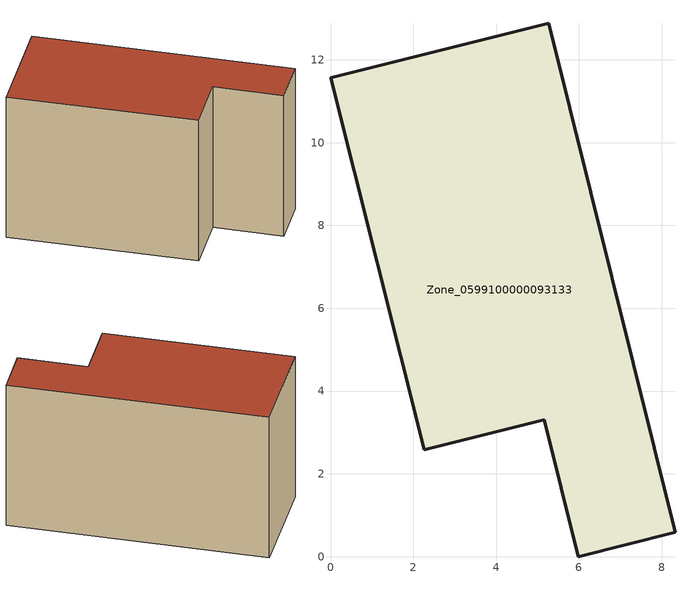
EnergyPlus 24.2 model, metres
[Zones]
Zone_0599100000093133
 floor ground (C_G): 5.16,3.31 2.26,2.59 0,11.57 5.27,12.88 8.32,0.59 5.98,0 z0
 wall outside (C_F): 5.27,12.88 0,11.57 2.26,2.59 5.16,3.31 5.98,0 8.32,0.59 5.27,12.88 z0:7.82
 roof outside (C_R): 5.98,0 8.32,0.59 5.27,12.88 0,11.57 2.26,2.59 5.16,3.31 z7.82
[BUILDING]
Pand.0599100000093133: North Axis=0; Terrain=City; Loads Convergence Tolerance Value=0.04; Temperature Convergence Tolerance Value=0.4; Solar Distribution=FullExterior; Maximum Number of Warmup Days=25; Minimum Number of Warmup Days=1
[Site:Location]
Rotterdam.The.Hague.AP_ZH_NLD Design_Conditions: Latitude=51.96; Longitude=4.45; Time Zone=1; Elevation=-4.5
[SITE:GROUNDTEMPERATURE:BUILDINGSURFACE]
18, 18, 18, 18, 18, 18, 18, 18, 18, 18, 18, 18
[MATERIAL] Thermal Absorptance=0.9; Solar Absorptance=0.7; Visible Absorptance=0.7
Name | Roughness | Thickness | Conductivity | Density | Specific Heat
G.TI.1975-1991 | MediumSmooth | 0.15 | 0.288461 | 540 | 1210
F.TI.1975-1991 | Rough | 0.3 | 0.230769 | 1920 | 840
R.TI.1975-1991 | MediumRough | 0.2 | 0.153846 | 1500 | 1000
[CONSTRUCTION]
C_G: G.TI.1975-1991
C_F: F.TI.1975-1991
C_R: R.TI.1975-1991
[ZONE]
Zone_0599100000093133: Type=1; Multiplier=1; Ceiling Height=Autocalculate; Volume=Autocalculate; Floor Area=autocalculate; Part of Total Floor Area=Yes
[ZONEINFILTRATION:DESIGNFLOWRATE]
Infil_Zone_0599100000093133: Zone or ZoneList or Space or SpaceList=Zone_0599100000093133; Schedule=AlwaysOn; Design Flow Rate Calculation Method=Flow/Area; Flow Rate per Floor Area=0.003; Constant Term Coefficient=1; Temperature Term Coefficient=0; Velocity Term Coefficient=0; Velocity Squared Term Coefficient=0
[HVACTEMPLATE:ZONE:IDEALLOADSAIRSYSTEM]
Zone_0599100000093133: Maximum Heating Supply Air Temperature=50; Minimum Cooling Supply Air Temperature=13; Maximum Heating Supply Air Humidity Ratio=0.0156; Minimum Cooling Supply Air Humidity Ratio=0.0077; Heating Limit=NoLimit; Cooling Limit=NoLimit; Dehumidification Control Type=ConstantSensibleHeatRatio; Cooling Sensible Heat Ratio=0.7; Dehumidification Setpoint=60; Humidification Control Type=None; Humidification Setpoint=30; Outdoor Air Method=None; Outdoor Air Flow Rate per Person=0.00944; Outdoor Air Flow Rate per Zone Floor Area=0; Outdoor Air Flow Rate per Zone=0; Demand Controlled Ventilation Type=None; Outdoor Air Economizer Type=NoEconomizer; Heat Recovery Type=None; Sensible Heat Recovery Effectiveness=0.7; Latent Heat Recovery Effectiveness=0.65
[ZONECONTROL:THERMOSTAT]
ThermostatControl_Zone_0599100000093133: Zone or ZoneList=Zone_0599100000093133; Control Type Schedule=DualSetpointControlType; Control 1=Thermostat_Zone_0599100000093133; Temperature Difference Between Cutout And Setpoint=0
[THERMOSTATSETPOINT:DUALSETPOINT]
Thermostat_Zone_0599100000093133: Heating Setpoint Temperature Schedule=HeatingSetpoint_Zone_0599100000093133; Cooling Setpoint Temperature Schedule=CoolingSetpoint_Zone_0599100000093133
[SCHEDULE:COMPACT]
HeatingSetpoint_Zone_0599100000093133: Through: 12/31, For: AllDays, Until: 24:00, 21
CoolingSetpoint_Zone_0599100000093133: Through: 12/31, For: AllDays, Until: 24:00, 24
DualSetpointControlType: Through: 12/31, For: AllDays, Until: 24:00, 4
AlwaysOn: Through: 12/31, For: AllDays, Until: 24:00, 1
